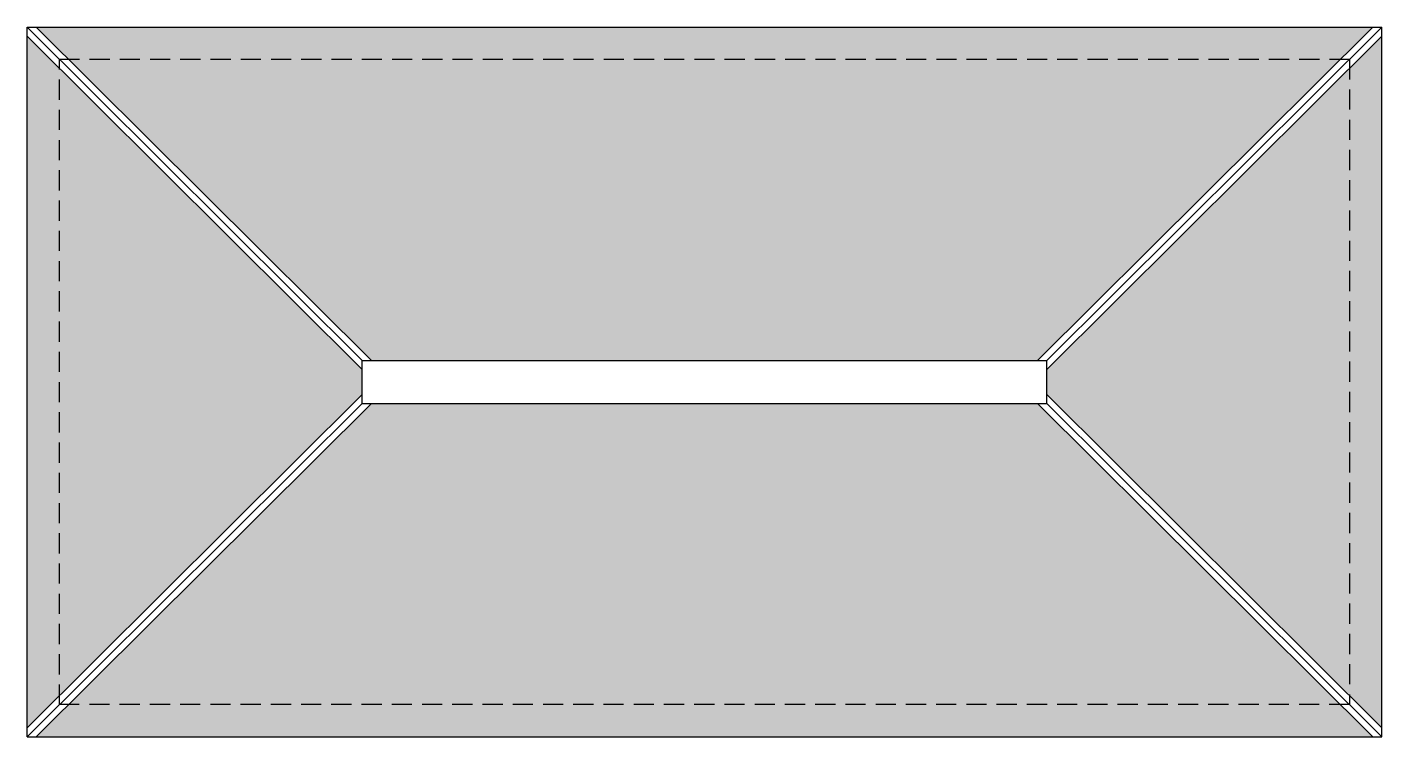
# Model space of a CAD drawing. Header units: millimetres. Extents: x 9513 to 30513, y -15183 to -4183.
import ezdxf

# ---------------------------------------------------------------- set-up
doc = ezdxf.new("R2010")
doc.units = ezdxf.units.MM
doc.header["$MEASUREMENT"] = 0
doc.linetypes.add('HIDDEN2', pattern=[0.1875, 0.125, -0.0625])
doc.layers.add('Roof', color=7, linetype='Continuous')

msp = doc.modelspace()

# ---------------------------------------------------------------- hatches: boundary and pattern name
at = {"layer": 'Roof'}
h = msp.add_hatch(dxfattribs=at)
h.set_pattern_fill('AR-B88', color=252, scale=25)
h.paths.add_polyline_path([(25175, -10016), (14851, -10016), (10158, -14683), (29868, -14683)])
h.paths.add_polyline_path([(29868, -14683), (10158, -14683), (9655, -15183), (30371, -15183)])
h.paths.add_polyline_path([(29871, -4680), (10155, -4680), (14851, -9349), (25175, -9349)])
h.paths.add_polyline_path([(30371, -4183), (9655, -4183), (10155, -4680), (29871, -4680)])
h = msp.add_hatch(dxfattribs=at)
h.set_pattern_fill('AR-B88', color=252, scale=25, angle=90)
h.paths.add_polyline_path([(10013, -4821), (9513, -4324), (9513, -15042), (10013, -14545)])
h.paths.add_polyline_path([(10013, -4821), (10013, -14545), (14709, -9875), (14709, -9490)])
h.paths.add_polyline_path([(30010, -4824), (25317, -9490), (25317, -9875), (30010, -14542)])
h.paths.add_polyline_path([(30513, -4324), (30010, -4824), (30010, -14542), (30513, -15042)])

# ---------------------------------------------------------------- linework, layer by layer
for points in [[(9513, -15183), (9513, -4183)], [(9513, -4183), (30513, -4183)], [(9513, -4183), (14709, -9349)], [(9513, -4183), (14709, -9349)], [(25317, -9349), (30513, -4183)], [(30513, -15183), (30513, -4183)], [(14709, -9349), (25317, -9349)], [(14709, -10016), (14709, -9349)], [(25317, -10016), (25317, -9349)], [(14709, -10016), (9513, -15183)], [(14709, -10016), (25317, -10016)], [(25317, -10016), (30513, -15183)], [(9513, -15183), (30513, -15183)]]:
    msp.add_lwpolyline(points, dxfattribs=at)
at = {"layer": 'Roof', "color": 251}
for points in [[(9655, -4183), (14851, -9349)], [(25175, -9349), (30371, -4183)], [(9513, -4324), (14709, -9490)], [(25317, -9490), (30513, -4324)], [(14709, -9875), (9513, -15042)], [(14851, -10016), (9655, -15183)], [(25175, -10016), (30371, -15183)], [(25317, -9875), (30513, -15042)]]:
    msp.add_lwpolyline(points, dxfattribs=at)
at = {"layer": 'Roof', "color": 7, "linetype": 'HIDDEN2', "ltscale": 2500}
msp.add_lwpolyline([(10013, -4680), (30010, -4680), (30010, -14683), (10013, -14683)], close=True, dxfattribs=at)

doc.saveas('drawing.dxf')
